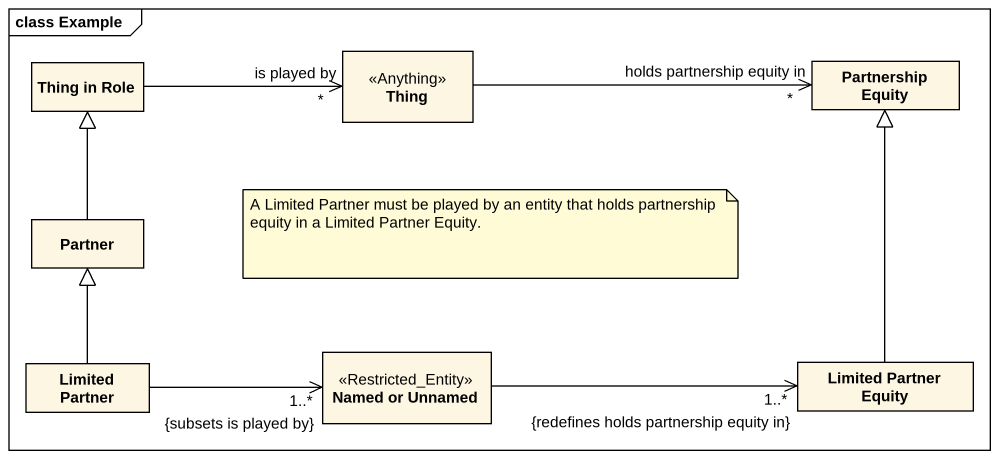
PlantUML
@startuml
mainframe class Example
hide circle
hide empty members
class Thing <<Anything>>
class "Thing in Role" as Thing_in_Role
class "Partnership Equity" as Partnership_Equity
class Partner
class "Limited Partner" as Limited_Partner
class "Named or Unnamed" as Named_or_Unnamed <<Restricted_Entity>>
class "Limited Partner Equity" as Limited_Partner_Equity
Thing -right-> "holds partnership equity in\n*" Partnership_Equity
Thing_in_Role -right-> "is played by\n*" Thing
Partner -up-|> Thing_in_Role
Limited_Partner -up-|> Partner
Limited_Partner -right-> "1..*\n{subsets is played by}" Named_or_Unnamed
Named_or_Unnamed -right-> "1..*\n{redefines holds partnership equity in}" Limited_Partner_Equity
Limited_Partner_Equity -up-|> Partnership_Equity
note as N1
  A Limited Partner must be played by an entity that holds partnership equity in a Limited Partner Equity.
end note
@enduml
